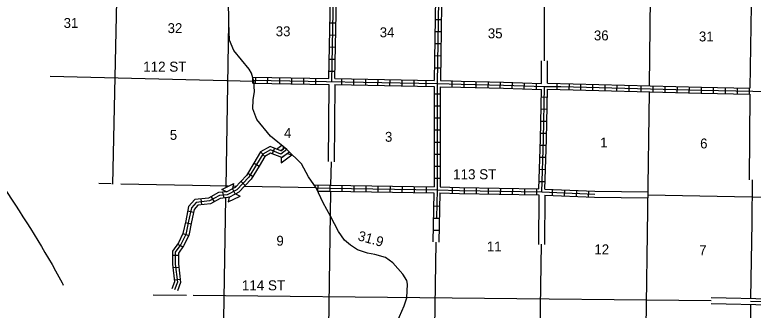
# Model space of a CAD drawing. Extents: x 1127779 to 1640420, y 16530500 to 16912710.
# Drawn here: x 1299295 to 1336056, y 16619519 to 16634212 of the extents above; entities that cross this region are included whole.
import ezdxf

# ---------------------------------------------------------------- set-up
doc = ezdxf.new("R2010")
doc.units = 0
for name, color, linetype in [('L11', 7, 'Continuous'), ('L13', 7, 'Continuous'), ('L14', 7, 'Continuous'), ('L18', 7, 'Continuous'), ('L2', 7, 'Continuous'), ('L28', 7, 'Continuous'), ('L3', 7, 'Continuous'), ('L30', 7, 'Continuous'), ('L8', 7, 'Continuous'), ('L9', 7, 'Continuous')]:
    doc.layers.add(name, color=color, linetype=linetype)

msp = doc.modelspace()

# ---------------------------------------------------------------- linework, layer by layer
at = {"layer": 'L11'}
for p, q in [((1314921, 16630745), (1314901, 16626909)), ((1315220, 16630739), (1315201, 16626900)), ((1325384, 16625256), (1325362, 16622795)), ((1325683, 16625247), (1325661, 16622787)), ((1333964, 16620157), (1341051, 16619996)), ((1333958, 16619857), (1341047, 16619696))]:
    msp.add_line(p, q, dxfattribs=at)
for points in [[(1336048, 16640851), (1335894, 16630566)], [(1325519, 16630798), (1325515, 16631929)], [(1325818, 16630815), (1325814, 16631923)], [(1335882, 16630267), (1335850, 16625999)], [(1328170, 16625446), (1330823, 16625401)], [(1328157, 16625147), (1330811, 16625102)]]:
    msp.add_lwpolyline(points, dxfattribs=at)
at = {"layer": 'L13'}
for p, q in [((1330888, 16630679), (1330998, 16638998)), ((1330540, 16604339), (1330884, 16630380)), ((1315037, 16625735), (1315056, 16626905)), ((1314299, 16625600), (1310715, 16625671)), ((1314749, 16607854), (1315032, 16625436)), ((1335993, 16625162), (1341120, 16625074)), ((1319921, 16599193), (1320267, 16622910))]:
    msp.add_line(p, q, dxfattribs=at)
for points in [[(1304394, 16636443), (1304156, 16625791)], [(1325664, 16631926), (1325657, 16634344), (1325663, 16634730)], [(1309815, 16625639), (1309952, 16633796)], [(1311196, 16630892), (1301051, 16631142)], [(1336000, 16625998), (1335984, 16623880), (1335927, 16620111)], [(1304099, 16625801), (1303486, 16625813)], [(1309919, 16625686), (1304570, 16625791)], [(1310308, 16625679), (1310175, 16625681)], [(1330817, 16625251), (1335993, 16625162)], [(1309604, 16613063), (1309806, 16625106)], [(1325202, 16602901), (1325508, 16622801)], [(1307847, 16620253), (1306180, 16620270)], [(1333961, 16619983), (1308177, 16620250)], [(1335922, 16619813), (1335879, 16614826)]]:
    msp.add_lwpolyline(points, dxfattribs=at)
at = {"layer": 'L18'}
for p, q in [((1312323, 16627535), (1312582, 16627732)), ((1312542, 16627452), (1312671, 16627550)), ((1312671, 16627550), (1312671, 16627640)), ((1312561, 16627092), (1312851, 16627312)), ((1312561, 16627092), (1312562, 16626843)), ((1312562, 16626843), (1313090, 16627243)), ((1312851, 16627312), (1313090, 16627243)), ((1309607, 16625525), (1310200, 16625822)), ((1309830, 16625414), (1310156, 16625577)), ((1310156, 16625577), (1310200, 16625822)), ((1309830, 16625414), (1309607, 16625525)), ((1309919, 16624903), (1310512, 16625199)), ((1309963, 16625147), (1310289, 16625311)), ((1310289, 16625311), (1310512, 16625199)), ((1309963, 16625147), (1309919, 16624903))]:
    msp.add_line(p, q, dxfattribs=at)
at = {"layer": 'L2'}
msp.add_spline([(1298756, 16625623), (1301652, 16620875), (1301708, 16620769)], degree=3, dxfattribs=at)
at = {"layer": 'L3'}
msp.add_lwpolyline([(1318339, 16618937), (1318686, 16619731), (1318809, 16620137), (1318845, 16620820), (1318807, 16620996), (1318612, 16621316), (1318121, 16621882), (1317750, 16622147), (1317219, 16622289), (1316862, 16622353), (1316348, 16622520), (1316002, 16622751), (1315714, 16623005), (1315413, 16623427), (1315010, 16624203), (1314654, 16624858), (1314300, 16625598), (1313925, 16626146), (1313561, 16626794), (1312840, 16627514), (1312026, 16628177), (1311348, 16629005), (1311140, 16629534), (1311164, 16629975), (1311237, 16630399), (1311196, 16630892), (1311086, 16631302), (1310964, 16631504), (1310205, 16632442), (1309980, 16632954), (1309952, 16633796), (1309918, 16636247)], dxfattribs=at)
at = {"layer": 'L8'}
for p, q in [((1314924, 16631044), (1315022, 16635983)), ((1315224, 16631039), (1315324, 16636124)), ((1320248, 16636011), (1320181, 16630944)), ((1315278, 16633790), (1314979, 16633796)), ((1320221, 16633980), (1320520, 16633976)), ((1320213, 16633380), (1320512, 16633376)), ((1315266, 16633190), (1314968, 16633196)), ((1315254, 16632591), (1314956, 16632596)), ((1320205, 16632780), (1320504, 16632776)), ((1320197, 16632180), (1320496, 16632176)), ((1315242, 16631991), (1314944, 16631996)), ((1320190, 16631580), (1320488, 16631576)), ((1311144, 16630818), (1311150, 16631116)), ((1311150, 16631116), (1314924, 16631044)), ((1311282, 16630815), (1311288, 16631114)), ((1311882, 16630804), (1311888, 16631102)), ((1312482, 16630792), (1312488, 16631090)), ((1313082, 16630781), (1313088, 16631079)), ((1315230, 16631391), (1314932, 16631397)), ((1311144, 16630817), (1314921, 16630745)), ((1313682, 16630769), (1313688, 16631067)), ((1314282, 16630758), (1314288, 16631056)), ((1315220, 16630739), (1320178, 16630645)), ((1315224, 16631039), (1320181, 16630944)), ((1315573, 16630734), (1315579, 16631032)), ((1316173, 16630722), (1316179, 16631020)), ((1316773, 16630711), (1316779, 16631009)), ((1317373, 16630699), (1317378, 16630997)), ((1317973, 16630688), (1317978, 16630986)), ((1318572, 16630676), (1318578, 16630974)), ((1319172, 16630665), (1319178, 16630963)), ((1319772, 16630653), (1319778, 16630951)), ((1321062, 16630639), (1321071, 16630937)), ((1321662, 16630620), (1321671, 16630918)), ((1322261, 16630601), (1322271, 16630899)), ((1322861, 16630582), (1322870, 16630880)), ((1323461, 16630563), (1323470, 16630861)), ((1324060, 16630544), (1324070, 16630843)), ((1324660, 16630526), (1324669, 16630824)), ((1325260, 16630507), (1325269, 16630805)), ((1326297, 16630489), (1326303, 16630788)), ((1326897, 16630478), (1326902, 16630777)), ((1327474, 16630467), (1327479, 16630766)), ((1328074, 16630456), (1328079, 16630755)), ((1328686, 16630439), (1328691, 16630738)), ((1329274, 16630423), (1329280, 16630722)), ((1320178, 16630645), (1320166, 16625659)), ((1320477, 16630637), (1320466, 16625653)), ((1329874, 16630407), (1329880, 16630706)), ((1330474, 16630391), (1330479, 16630690)), ((1331074, 16630375), (1331079, 16630674)), ((1331673, 16630359), (1331679, 16630658)), ((1332273, 16630343), (1332279, 16630642)), ((1332873, 16630323), (1332878, 16630626)), ((1333473, 16630312), (1333478, 16630610)), ((1334073, 16630301), (1334078, 16630599)), ((1334673, 16630290), (1334678, 16630588)), ((1335272, 16630279), (1335278, 16630577)), ((1335872, 16630268), (1335878, 16630566)), ((1320177, 16630284), (1320475, 16630284)), ((1325806, 16630105), (1325508, 16630111)), ((1320176, 16629684), (1320474, 16629684)), ((1325794, 16629505), (1325495, 16629512)), ((1320174, 16629084), (1320473, 16629084)), ((1325781, 16628905), (1325483, 16628912)), ((1320173, 16628484), (1320471, 16628484)), ((1325768, 16628306), (1325470, 16628312)), ((1320172, 16627884), (1320470, 16627884)), ((1312219, 16627574), (1312108, 16627297)), ((1312745, 16627591), (1312541, 16627445)), ((1325756, 16627706), (1325457, 16627712)), ((1311313, 16627254), (1311311, 16627252)), ((1311312, 16627254), (1311313, 16627253)), ((1311538, 16627374), (1311746, 16627172)), ((1312970, 16627384), (1312583, 16627106)), ((1320170, 16627284), (1320469, 16627284)), ((1325743, 16627106), (1325445, 16627112)), ((1311214, 16626840), (1311469, 16626685)), ((1320169, 16626684), (1320467, 16626684)), ((1310901, 16626328), (1311156, 16626173)), ((1325730, 16626506), (1325432, 16626512)), ((1310545, 16625930), (1310762, 16625726)), ((1320168, 16626084), (1320466, 16626084)), ((1314389, 16625446), (1314394, 16625745)), ((1314989, 16625437), (1314993, 16625736)), ((1315589, 16625429), (1315593, 16625727)), ((1316189, 16625420), (1316193, 16625718)), ((1316789, 16625411), (1316793, 16625709)), ((1317389, 16625402), (1317393, 16625700)), ((1317989, 16625393), (1317993, 16625691)), ((1318588, 16625384), (1318593, 16625682)), ((1319188, 16625375), (1319193, 16625673)), ((1319788, 16625366), (1319793, 16625664)), ((1321079, 16625338), (1321085, 16625636)), ((1321679, 16625327), (1321684, 16625625)), ((1322279, 16625315), (1322284, 16625614)), ((1322878, 16625304), (1322884, 16625602)), ((1323478, 16625292), (1323484, 16625591)), ((1324078, 16625281), (1324084, 16625579)), ((1324678, 16625270), (1324684, 16625568)), ((1325717, 16625906), (1325419, 16625912)), ((1309638, 16625394), (1309697, 16625107)), ((1310140, 16625560), (1310274, 16625293)), ((1320163, 16625360), (1320107, 16622914)), ((1320462, 16625354), (1320407, 16622907)), ((1325278, 16625258), (1325284, 16625556)), ((1325683, 16625247), (1328157, 16625147)), ((1325686, 16625546), (1328170, 16625446)), ((1326059, 16625232), (1326071, 16625530)), ((1326658, 16625208), (1326670, 16625506)), ((1327258, 16625184), (1327270, 16625482)), ((1327857, 16625159), (1327869, 16625457)), ((1308558, 16625055), (1308589, 16624758)), ((1309066, 16625164), (1309214, 16624905)), ((1307908, 16624464), (1308200, 16624403)), ((1320148, 16624703), (1320446, 16624696)), ((1320135, 16624103), (1320433, 16624097)), ((1307784, 16623877), (1308076, 16623816)), ((1320121, 16623503), (1320420, 16623497)), ((1307668, 16623329), (1307952, 16623229)), ((1307394, 16622802), (1307661, 16622669)), ((1307139, 16622253), (1307438, 16622253)), ((1307160, 16621641), (1307451, 16621664)), ((1307238, 16621038), (1307529, 16621061))]:
    msp.add_line(p, q, dxfattribs=at)
for points in [[(1315071, 16630886), (1315174, 16636127), (1315221, 16641453), (1315292, 16646736), (1315373, 16652111), (1315412, 16653469), (1315836, 16653912), (1316096, 16654000), (1317588, 16653992), (1320654, 16653941), (1320644, 16651858), (1320549, 16646616), (1320470, 16641333), (1320417, 16638675), (1320398, 16636008), (1320328, 16630792)], [(1320616, 16641179), (1320567, 16638673), (1320548, 16636007), (1320480, 16630937)], [(1311147, 16630967), (1320328, 16630792), (1321512, 16630755), (1323628, 16630707), (1325669, 16630643), (1326477, 16630648), (1333475, 16630460), (1336033, 16630414), (1341324, 16630360)], [(1320328, 16630792), (1320316, 16625507), (1320284, 16624116)], [(1320480, 16630937), (1321516, 16630905), (1323632, 16630856), (1325519, 16630798)], [(1325818, 16630815), (1333478, 16630610), (1335894, 16630566)], [(1320477, 16630637), (1321508, 16630605), (1323624, 16630557), (1325516, 16630498)], [(1325387, 16625555), (1325463, 16628022), (1325516, 16630498)], [(1325532, 16625403), (1325612, 16628019), (1325669, 16630643)], [(1325686, 16625546), (1325762, 16628015), (1325815, 16630516)], [(1325815, 16630516), (1333471, 16630311), (1335882, 16630267)], [(1312840, 16627514), (1312544, 16627283), (1312022, 16627492), (1311639, 16627283), (1311326, 16626761), (1310943, 16626134), (1310351, 16625508), (1309864, 16625264), (1309481, 16625229), (1308994, 16624951), (1308333, 16624881), (1308089, 16624603), (1307950, 16623941), (1307811, 16623280), (1307567, 16622792), (1307288, 16622409), (1307288, 16621817), (1307393, 16620912), (1307253, 16620529)], [(1312541, 16627445), (1312012, 16627657), (1311532, 16627395), (1311198, 16626839), (1310823, 16626226), (1310261, 16625630), (1310154, 16625577)], [(1312583, 16627106), (1312032, 16627327), (1311746, 16627172), (1311454, 16626684), (1311062, 16626043), (1310442, 16625386), (1310294, 16625312)], [(1314196, 16625749), (1315002, 16625736), (1320166, 16625659)], [(1314300, 16625598), (1315000, 16625586), (1320316, 16625507), (1321432, 16625480), (1325532, 16625403), (1328163, 16625297)], [(1320466, 16625653), (1321436, 16625630), (1325387, 16625555)], [(1309829, 16625414), (1309822, 16625411), (1309435, 16625375), (1308947, 16625096), (1308259, 16625024)], [(1314372, 16625447), (1314997, 16625437), (1320163, 16625360)], [(1320462, 16625354), (1321429, 16625331), (1325384, 16625256)], [(1308259, 16625024), (1307951, 16624672), (1307804, 16623972), (1307668, 16623329), (1307439, 16622870), (1307139, 16622458), (1307139, 16621809), (1307240, 16620930), (1307113, 16620580)], [(1309957, 16625143), (1309906, 16625118), (1309527, 16625083), (1309041, 16624805), (1308407, 16624738), (1308228, 16624534), (1308096, 16623910), (1307953, 16623230), (1307695, 16622714), (1307438, 16622361), (1307438, 16621826), (1307545, 16620894), (1307394, 16620478)]]:
    msp.add_lwpolyline(points, dxfattribs=at)
at = {"layer": 'L9'}
msp.add_lwpolyline([(1335925, 16619962), (1341199, 16619843)], dxfattribs=at)

# ---------------------------------------------------------------- texts
at = {"layer": 'L14'}
for s, height, rotation, p in [('31', 492.2, 359.9953, (1301728, 16633561)), ('32', 492.2, 359.9969, (1306904, 16633302)), ('33', 492.2, 359.9969, (1312287, 16633146)), ('34', 492.2, 359.9971, (1317462, 16633094)), ('35', 492.2, 359.9969, (1322845, 16633043)), ('36', 492.2, 359.997, (1328125, 16632939)), ('31', 492.2, 359.9953, (1333352, 16632887)), ('4', 492, 359.9931, (1312700, 16628087)), ('5', 492, 359.9928, (1307013, 16627992)), ('3', 492, 359.9928, (1317724, 16627897)), ('1', 492, 359.9925, (1328436, 16627612)), ('6', 492, 359.993, (1333413, 16627565)), ('9', 492, 359.9928, (1312320, 16622728)), ('11', 492.2, 359.9948, (1322795, 16622444)), ('12', 492.2, 359.9965, (1328151, 16622301)), ('7', 492, 359.9928, (1333364, 16622254))]:
    msp.add_text(s, height=height, rotation=rotation, dxfattribs=at).set_placement(p)
at = {"layer": 'L28'}
msp.add_text('31.9', height=492.1, rotation=344.3566, dxfattribs=at).set_placement((1316338, 16623007))
at = {"layer": 'L30'}
for s, p in [('112 ST', (1305687, 16631382)), ('113 ST', (1321115, 16626030)), ('114 ST', (1310599, 16620507))]:
    msp.add_text(s, height=500, rotation=0, dxfattribs=at).set_placement(p)

doc.saveas('drawing.dxf')
